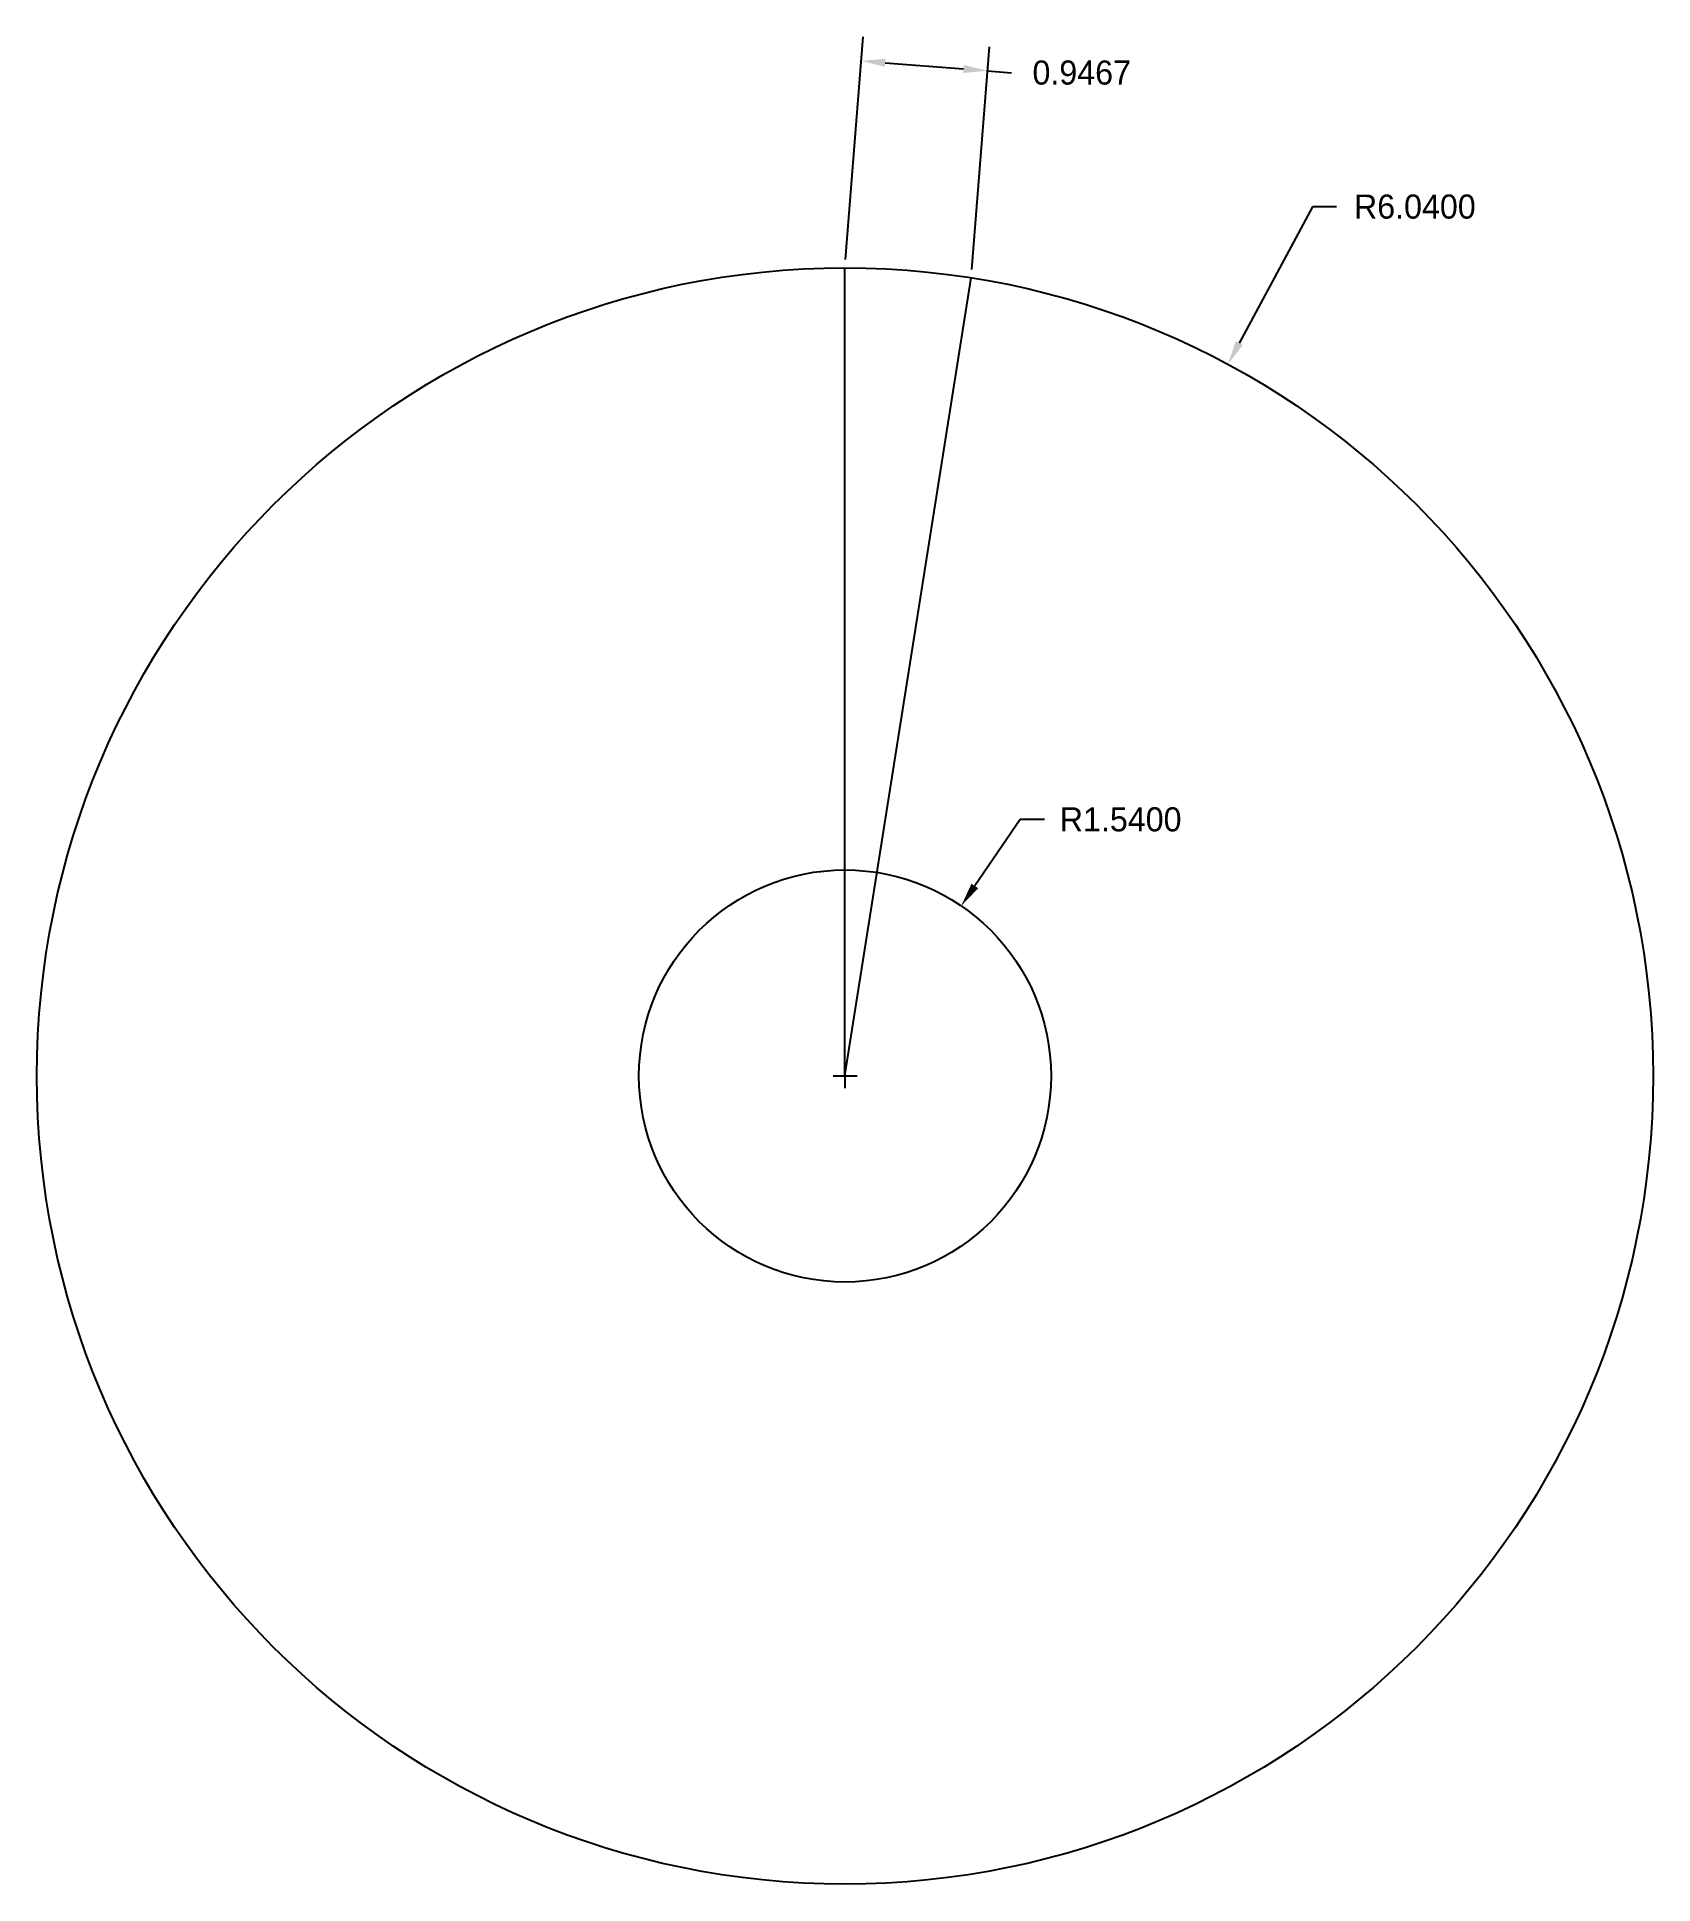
# Model space of a CAD drawing. Header units: inches. Extents: x 14.8 to 26.9, y 3.1 to 17.
import ezdxf

# ---------------------------------------------------------------- set-up
doc = ezdxf.new("R2010")
doc.units = ezdxf.units.IN
doc.header["$MEASUREMENT"] = 0
doc.dimstyles.get("Standard").update_dxf_attribs({"dimtxt": 0.18, "dimasz": 0.18, "dimexe": 0.18, "dimexo": 0.0625, "dimgap": 0.09, "dimtad": 0, "dimtih": 1, "dimtoh": 1, "dimdec": 4, "dimzin": 0, "dimdsep": 46, "dimtxsty": 'Standard', "dimcen": 0.09, "dimadec": 0, "dimazin": 0, "dimtfac": 1, "dimtdec": 4, "dimtofl": 0, "dimtmove": 0, "dimatfit": 3, "dimfxl": 0, "dimtolj": 1, "dimtzin": 0, "dimarcsym": 0})

# ---------------------------------------------------------------- blocks, each defined once
blk = doc.blocks.new('*D1')
at = {"color": 0, "lineweight": -2}
for p, q in [((20.816, 15.286), (20.947, 16.95)), ((21.76, 15.212), (21.891, 16.876)), ((21.113, 16.757), (21.698, 16.711)), ((21.877, 16.697), (22.056, 16.683))]:
    blk.add_line(p, q, dxfattribs=at)
at = {"color": 0}
for points in [[(21.115, 16.787), (21.11, 16.727), (20.933, 16.771)], [(21.7, 16.741), (21.695, 16.681), (21.877, 16.697)]]:
    blk.add_solid(points, dxfattribs=at)
at = {"layer": 'Defpoints', "color": 0}
for p in [(21.877, 16.697), (20.812, 15.224), (21.755, 15.15)]:
    blk.add_point(p, dxfattribs=at)
at = {"color": 0, "insert": (22.581, 16.683), "char_height": 0.18, "attachment_point": 5}
blk.add_mtext('\\A1;0.9467', dxfattribs=at)
blk = doc.blocks.new('*D2')
at = {"color": 0, "lineweight": -2}
for p, q in [((24.306, 15.681), (23.758, 14.662)), ((24.486, 15.681), (24.306, 15.681)), ((20.812, 9.094), (20.812, 9.274)), ((20.722, 9.184), (20.902, 9.184))]:
    blk.add_line(p, q, dxfattribs=at)
at = {"color": 0}
blk.add_solid([(23.732, 14.676), (23.785, 14.647), (23.673, 14.503)], dxfattribs=at)
at = {"layer": 'Defpoints', "color": 0}
for p in [(23.673, 14.503), (20.812, 9.184)]:
    blk.add_point(p, dxfattribs=at)
at = {"color": 0, "insert": (25.071, 15.681), "char_height": 0.18, "attachment_point": 5}
blk.add_mtext('\\A1;R6.0400', dxfattribs=at)
blk = doc.blocks.new('*D3')
at = {"color": 0, "lineweight": -2}
for p, q in [((22.122, 11.101), (21.782, 10.604)), ((22.302, 11.101), (22.122, 11.101)), ((20.812, 9.094), (20.812, 9.274)), ((20.722, 9.184), (20.902, 9.184))]:
    blk.add_line(p, q, dxfattribs=at)
at = {"color": 0}
blk.add_solid([(21.757, 10.621), (21.807, 10.587), (21.68, 10.455)], dxfattribs=at)
at = {"layer": 'Defpoints', "color": 0}
for p in [(21.68, 10.455), (20.812, 9.184)]:
    blk.add_point(p, dxfattribs=at)
at = {"color": 0, "insert": (22.872, 11.101), "char_height": 0.18, "attachment_point": 5}
blk.add_mtext('\\A1;R1.5400', dxfattribs=at)

msp = doc.modelspace()

# ---------------------------------------------------------------- linework, layer by layer
for q in [(20.81153, 15.22388), (21.75536, 15.14969)]:
    msp.add_line((20.81153, 9.18388), q)
for radius in [6.04, 1.54]:
    msp.add_circle((20.81153, 9.18388), radius)

# ---------------------------------------------------------------- dimensions: what is measured, and where the dimension line sits
dim = msp.add_aligned_dim(p1=(20.81153, 15.22388), p2=(21.75536, 15.14969), distance=1.55175, dimstyle='Standard')
dim.commit()
dim.dimension.update_dxf_attribs({"geometry": '*D1', "text_midpoint": (22.58142, 16.68256)})
for mpoint, picture, middle in [((23.67281, 14.50316), '*D2', (25.07113, 15.68054)), ((21.6805, 10.4553), '*D3', (22.87155, 11.10062))]:
    dim = msp.add_radius_dim(center=(20.81153, 9.18388), mpoint=mpoint, dimstyle='Standard')
    dim.commit()
    dim.dimension.update_dxf_attribs({"geometry": picture, "text_midpoint": middle, "dimtype": 164})

doc.saveas('drawing.dxf')
